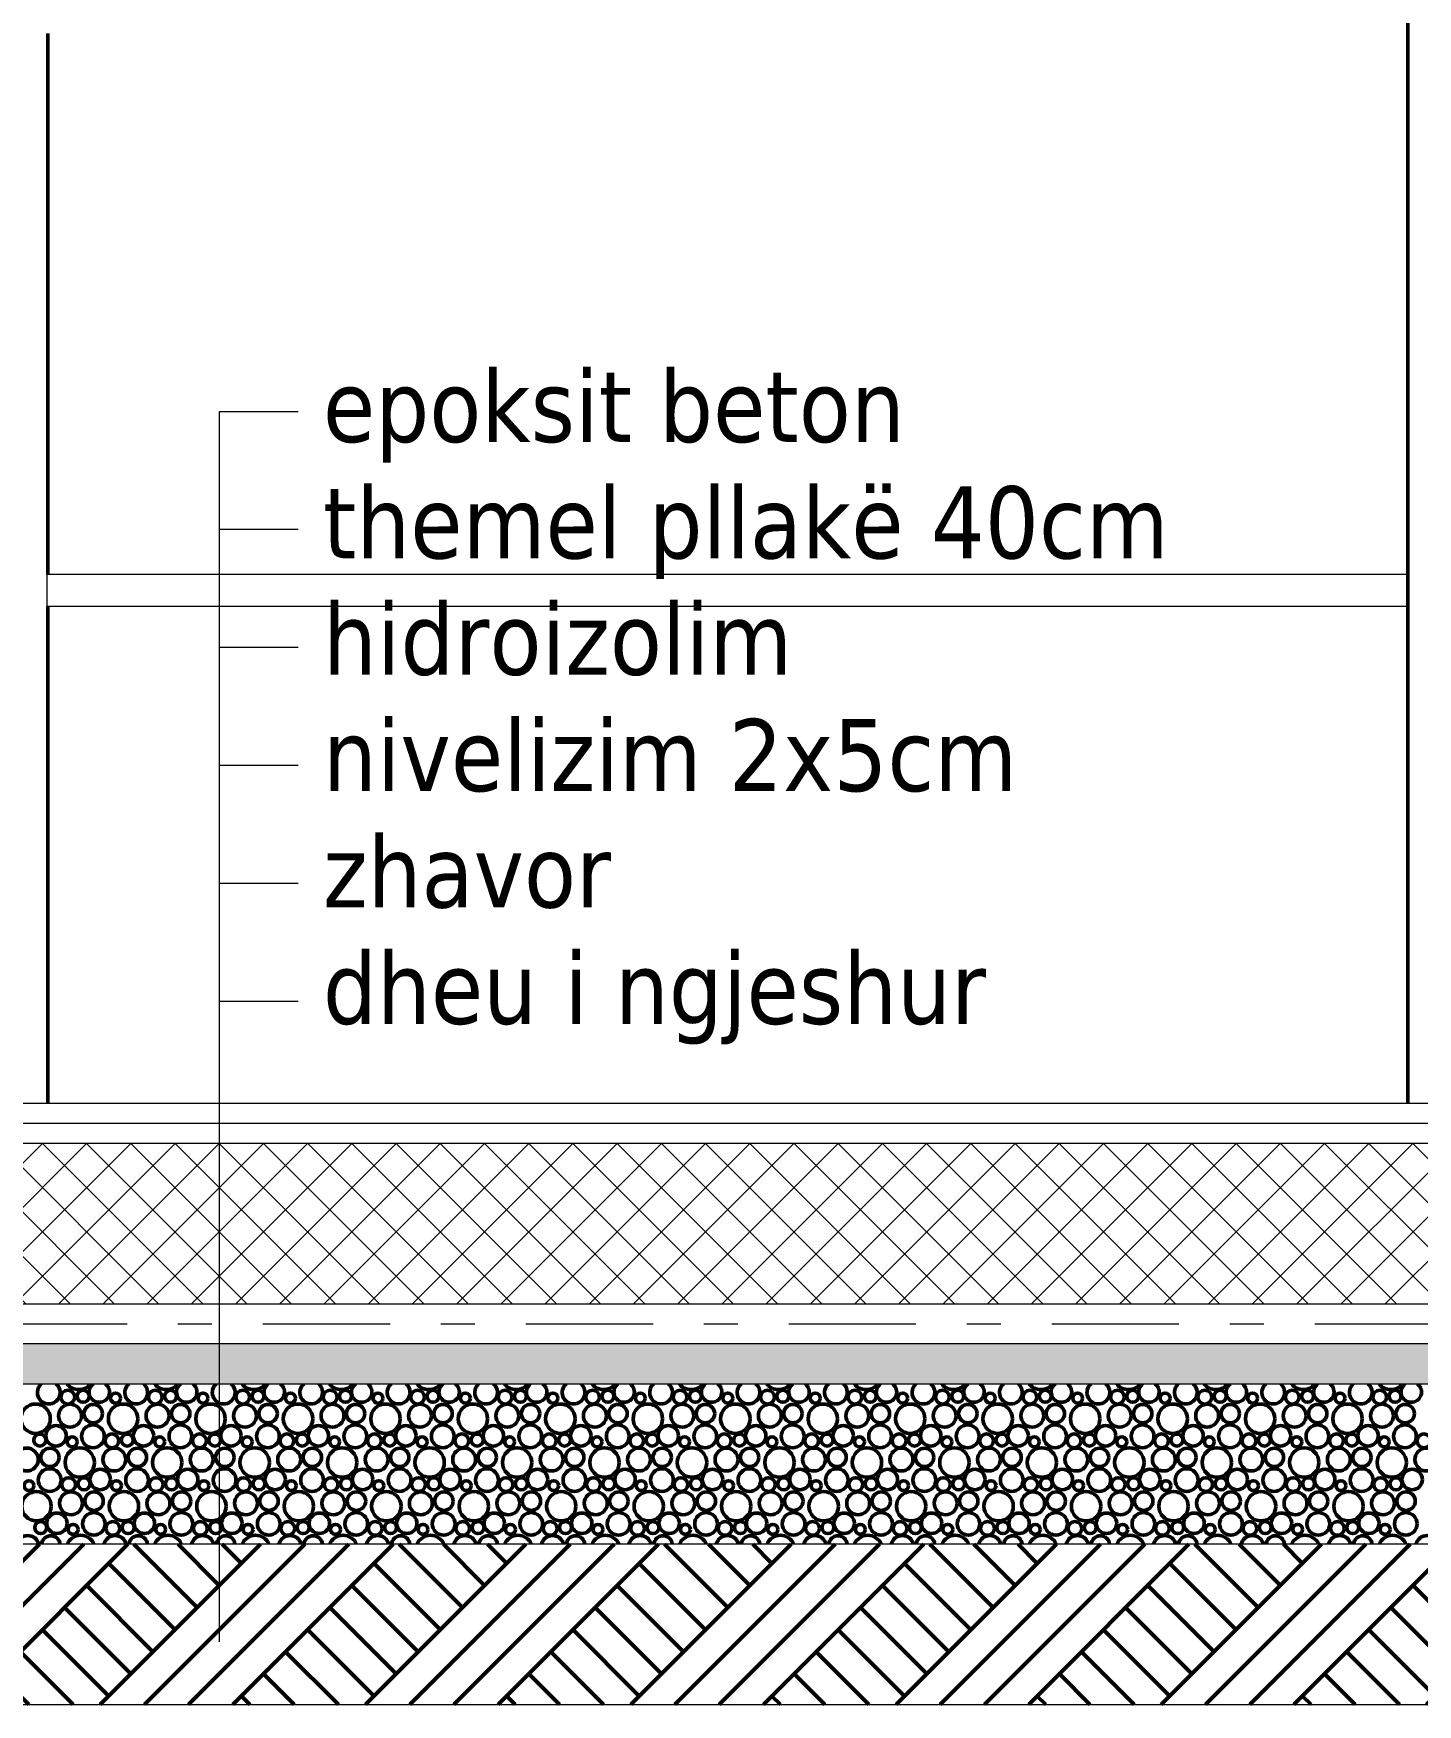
# Model space of a CAD drawing. Header units: millimetres. Extents: x 82061 to 107261, y -5216 to 12604.
# Drawn here: x 90762 to 94215, y -1400 to 2770 of the extents above; entities that cross this region are included whole.
import ezdxf

# ---------------------------------------------------------------- set-up
doc = ezdxf.new("R2010")
doc.units = ezdxf.units.MM
doc.header["$MEASUREMENT"] = 0
doc.linetypes.add('Double Dashed', pattern=[656.166644, 317.49999, -126.999993, 84.666667, -126.999993])
doc.linetypes.add('Wipeout_Contour', pattern=[1000, 0, -1000])
doc.layers.add('A - Prerjet', color=7, linetype='Continuous')
for name, color, linetype, lineweight in [('A - Prerjet_Pen_No__1', 7, 'Continuous', 5), ('A - Prerjet_Pen_No__101', 252, 'Continuous', 5), ('A - Prerjet_Pen_No__6', 5, 'Continuous', 5), ('A - Prerjet_Pen_No__7', 7, 'Continuous', 5)]:
    doc.layers.add(name, color=color, linetype=linetype, lineweight=lineweight)
for name, color, linetype, lineweight, true_color in [('A - Prerjet_Pen_No__102', 7, 'Continuous', 50, 0xcccccc), ('A - Prerjet_Pen_No__62', 7, 'Continuous', 5, 0xaaaaaa), ('A - Prerjet_Pen_No__82', 7, 'Continuous', 5, 0xaaaaaa)]:
    doc.layers.add(name, color=color, linetype=linetype, lineweight=lineweight, true_color=true_color)
doc.styles.add('GENERATED_STYLE_4', font='tahoma.ttf')

# ---------------------------------------------------------------- blocks, each defined once
blk = doc.blocks.new('*X2')
at = {"layer": 'A - Prerjet_Pen_No__102', "color": 254, "linetype": 'Continuous', "lineweight": 50, "true_color": 0xcccccc}
for centre, radius in [((90847.4, -632.8), 17.2), ((90885.7, -630.7), 15), ((90966.5, -635.3), 12.4), ((91065.6, -632.8), 17.2), ((91103.9, -630.7), 15), ((91184.8, -635.3), 12.4), ((91283.9, -632.8), 17.2), ((91322.1, -630.7), 15), ((91403, -635.3), 12.4), ((91502.1, -632.8), 17.2), ((91540.4, -630.7), 15), ((91621.2, -635.3), 12.4), ((91720.3, -632.8), 17.2), ((91758.6, -630.7), 15), ((91839.4, -635.3), 12.4), ((91938.5, -632.8), 17.2), ((91976.8, -630.7), 15), ((92057.7, -635.3), 12.4), ((92156.8, -632.8), 17.2), ((92195, -630.7), 15), ((92275.9, -635.3), 12.4), ((92375, -632.8), 17.2), ((92413.3, -630.7), 15), ((92494.1, -635.3), 12.4), ((92593.2, -632.8), 17.2), ((92631.5, -630.7), 15), ((92712.3, -635.3), 12.4), ((92811.4, -632.8), 17.2), ((92849.7, -630.7), 15), ((92930.6, -635.3), 12.4), ((93029.6, -632.8), 17.2), ((93067.9, -630.7), 15), ((93148.8, -635.3), 12.4), ((93247.9, -632.8), 17.2), ((93286.2, -630.7), 15), ((93367, -635.3), 12.4), ((93466.1, -632.8), 17.2), ((93504.4, -630.7), 15), ((93585.2, -635.3), 12.4), ((93684.3, -632.8), 17.2), ((93722.6, -630.7), 15), ((93803.5, -635.3), 12.4), ((93902.5, -632.8), 17.2), ((93940.8, -630.7), 15), ((94021.7, -635.3), 12.4), ((94120.8, -632.8), 17.2), ((94159.1, -630.7), 15), ((90767.1, -686.7), 36.7), ((90853.2, -679.3), 28.6), ((90910.8, -674), 23), ((90985.3, -686.7), 36.7), ((91071.4, -679.3), 28.6), ((91129, -674), 23), ((91203.5, -686.7), 36.7), ((91289.6, -679.3), 28.6), ((91347.3, -674), 23), ((91421.7, -686.7), 36.7), ((91507.9, -679.3), 28.6), ((91565.5, -674), 23), ((91640, -686.7), 36.7), ((91726.1, -679.3), 28.6), ((91783.7, -674), 23), ((91858.2, -686.7), 36.7), ((91944.3, -679.3), 28.6), ((92001.9, -674), 23), ((92076.4, -686.7), 36.7), ((92162.5, -679.3), 28.6), ((92220.2, -674), 23), ((92294.6, -686.7), 36.7), ((92380.8, -679.3), 28.6), ((92438.4, -674), 23), ((92512.9, -686.7), 36.7), ((92599, -679.3), 28.6), ((92656.6, -674), 23), ((92731.1, -686.7), 36.7), ((92817.2, -679.3), 28.6), ((92874.8, -674), 23), ((92949.3, -686.7), 36.7), ((93035.4, -679.3), 28.6), ((93093.1, -674), 23), ((93167.5, -686.7), 36.7), ((93253.7, -679.3), 28.6), ((93311.3, -674), 23), ((93385.8, -686.7), 36.7), ((93471.9, -679.3), 28.6), ((93529.5, -674), 23), ((93604, -686.7), 36.7), ((93690.1, -679.3), 28.6), ((93747.7, -674), 23), ((93822.2, -686.7), 36.7), ((93908.3, -679.3), 28.6), ((93966, -674), 23), ((94040.4, -686.7), 36.7), ((94126.6, -679.3), 28.6), ((94184.2, -674), 23), ((90818.1, -729.3), 25.5), ((90910.2, -730.6), 28.4), ((91036.3, -729.3), 25.5), ((91128.4, -730.6), 28.4), ((91254.6, -729.3), 25.5), ((91346.7, -730.6), 28.4), ((91472.8, -729.3), 25.5), ((91564.9, -730.6), 28.4), ((91691, -729.3), 25.5), ((91783.1, -730.6), 28.4), ((91909.2, -729.3), 25.5), ((92001.3, -730.6), 28.4), ((92127.5, -729.3), 25.5), ((92219.6, -730.6), 28.4), ((92345.7, -729.3), 25.5), ((92437.8, -730.6), 28.4), ((92563.9, -729.3), 25.5), ((92656, -730.6), 28.4), ((92782.1, -729.3), 25.5), ((92874.2, -730.6), 28.4), ((93000.4, -729.3), 25.5), ((93092.5, -730.6), 28.4), ((93218.6, -729.3), 25.5), ((93310.7, -730.6), 28.4), ((93436.8, -729.3), 25.5), ((93528.9, -730.6), 28.4), ((93655, -729.3), 25.5), ((93747.1, -730.6), 28.4), ((93873.3, -729.3), 25.5), ((93965.4, -730.6), 28.4), ((94091.5, -729.3), 25.5), ((94183.6, -730.6), 28.4), ((90777.7, -739.9), 15), ((90858.5, -744.5), 12.4), ((90957.6, -742), 17.2), ((90995.9, -739.9), 15), ((91076.8, -744.5), 12.4), ((91175.9, -742), 17.2), ((91214.1, -739.9), 15), ((91295, -744.5), 12.4), ((91394.1, -742), 17.2), ((91432.4, -739.9), 15), ((91513.2, -744.5), 12.4), ((91612.3, -742), 17.2), ((91650.6, -739.9), 15), ((91731.4, -744.5), 12.4), ((91830.5, -742), 17.2), ((91868.8, -739.9), 15), ((91949.7, -744.5), 12.4), ((92048.8, -742), 17.2), ((92087, -739.9), 15), ((92167.9, -744.5), 12.4), ((92267, -742), 17.2), ((92305.3, -739.9), 15), ((92386.1, -744.5), 12.4), ((92485.2, -742), 17.2), ((92523.5, -739.9), 15), ((92604.3, -744.5), 12.4), ((92703.4, -742), 17.2), ((92741.7, -739.9), 15), ((92822.6, -744.5), 12.4), ((92921.6, -742), 17.2), ((92959.9, -739.9), 15), ((93040.8, -744.5), 12.4), ((93139.9, -742), 17.2), ((93178.2, -739.9), 15), ((93259, -744.5), 12.4), ((93358.1, -742), 17.2), ((93396.4, -739.9), 15), ((93477.2, -744.5), 12.4), ((93576.3, -742), 17.2), ((93614.6, -739.9), 15), ((93695.5, -744.5), 12.4), ((93794.5, -742), 17.2), ((93832.8, -739.9), 15), ((93913.7, -744.5), 12.4), ((94012.8, -742), 17.2), ((94051.1, -739.9), 15), ((94131.9, -744.5), 12.4), ((94231, -742), 17.2), ((90745.2, -788.5), 28.6), ((90802.8, -783.2), 23), ((90877.3, -795.9), 36.7), ((90963.4, -788.5), 28.6), ((91021, -783.2), 23), ((91095.5, -795.9), 36.7), ((91181.6, -788.5), 28.6), ((91239.3, -783.2), 23), ((91313.7, -795.9), 36.7), ((91399.9, -788.5), 28.6), ((91457.5, -783.2), 23), ((91532, -795.9), 36.7), ((91618.1, -788.5), 28.6), ((91675.7, -783.2), 23), ((91750.2, -795.9), 36.7), ((91836.3, -788.5), 28.6), ((91893.9, -783.2), 23), ((91968.4, -795.9), 36.7), ((92054.5, -788.5), 28.6), ((92112.2, -783.2), 23), ((92186.6, -795.9), 36.7), ((92272.8, -788.5), 28.6), ((92330.4, -783.2), 23), ((92404.9, -795.9), 36.7), ((92491, -788.5), 28.6), ((92548.6, -783.2), 23), ((92623.1, -795.9), 36.7), ((92709.2, -788.5), 28.6), ((92766.8, -783.2), 23), ((92841.3, -795.9), 36.7), ((92927.4, -788.5), 28.6), ((92985.1, -783.2), 23), ((93059.5, -795.9), 36.7), ((93145.7, -788.5), 28.6), ((93203.3, -783.2), 23), ((93277.8, -795.9), 36.7), ((93363.9, -788.5), 28.6), ((93421.5, -783.2), 23), ((93496, -795.9), 36.7), ((93582.1, -788.5), 28.6), ((93639.7, -783.2), 23), ((93714.2, -795.9), 36.7), ((93800.3, -788.5), 28.6), ((93858, -783.2), 23), ((93932.4, -795.9), 36.7), ((94018.6, -788.5), 28.6), ((94076.2, -783.2), 23), ((94150.7, -795.9), 36.7), ((94236.8, -788.5), 28.6), ((90802.2, -839.8), 28.4), ((90928.3, -838.5), 25.5), ((91020.4, -839.8), 28.4), ((91146.6, -838.5), 25.5), ((91238.7, -839.8), 28.4), ((91364.8, -838.5), 25.5), ((91456.9, -839.8), 28.4), ((91583, -838.5), 25.5), ((91675.1, -839.8), 28.4), ((91801.2, -838.5), 25.5), ((91893.3, -839.8), 28.4), ((92019.5, -838.5), 25.5), ((92111.6, -839.8), 28.4), ((92237.7, -838.5), 25.5), ((92329.8, -839.8), 28.4), ((92455.9, -838.5), 25.5), ((92548, -839.8), 28.4), ((92674.1, -838.5), 25.5), ((92766.2, -839.8), 28.4), ((92892.4, -838.5), 25.5), ((92984.5, -839.8), 28.4), ((93110.6, -838.5), 25.5), ((93202.7, -839.8), 28.4), ((93328.8, -838.5), 25.5), ((93420.9, -839.8), 28.4), ((93547, -838.5), 25.5), ((93639.1, -839.8), 28.4), ((93765.3, -838.5), 25.5), ((93857.4, -839.8), 28.4), ((93983.5, -838.5), 25.5), ((94075.6, -839.8), 28.4), ((94201.7, -838.5), 25.5), ((90769.3, -905.1), 36.7), ((90750.5, -853.7), 12.4), ((90855.4, -897.6), 28.6), ((90849.6, -851.2), 17.2), ((90887.9, -849.1), 15), ((90913, -892.4), 23), ((90987.5, -905.1), 36.7), ((90968.8, -853.7), 12.4), ((91073.6, -897.6), 28.6), ((91067.9, -851.2), 17.2), ((91106.1, -849.1), 15), ((91131.3, -892.4), 23), ((91205.7, -905.1), 36.7), ((91187, -853.7), 12.4), ((91291.9, -897.6), 28.6), ((91286.1, -851.2), 17.2), ((91324.4, -849.1), 15), ((91349.5, -892.4), 23), ((91424, -905.1), 36.7), ((91405.2, -853.7), 12.4), ((91510.1, -897.6), 28.6), ((91504.3, -851.2), 17.2), ((91542.6, -849.1), 15), ((91567.7, -892.4), 23), ((91642.2, -905.1), 36.7), ((91623.4, -853.7), 12.4), ((91728.3, -897.6), 28.6), ((91722.5, -851.2), 17.2), ((91760.8, -849.1), 15), ((91785.9, -892.4), 23), ((91860.4, -905.1), 36.7), ((91841.7, -853.7), 12.4), ((91946.5, -897.6), 28.6), ((91940.8, -851.2), 17.2), ((91979, -849.1), 15), ((92004.2, -892.4), 23), ((92078.6, -905.1), 36.7), ((92059.9, -853.7), 12.4), ((92164.8, -897.6), 28.6), ((92159, -851.2), 17.2), ((92197.3, -849.1), 15), ((92222.4, -892.4), 23), ((92296.9, -905.1), 36.7), ((92278.1, -853.7), 12.4), ((92383, -897.6), 28.6), ((92377.2, -851.2), 17.2), ((92415.5, -849.1), 15), ((92440.6, -892.4), 23), ((92515.1, -905.1), 36.7), ((92496.3, -853.7), 12.4), ((92601.2, -897.6), 28.6), ((92595.4, -851.2), 17.2), ((92633.7, -849.1), 15), ((92658.8, -892.4), 23), ((92733.3, -905.1), 36.7), ((92714.6, -853.7), 12.4), ((92819.4, -897.6), 28.6), ((92813.6, -851.2), 17.2), ((92851.9, -849.1), 15), ((92877.1, -892.4), 23), ((92951.5, -905.1), 36.7), ((92932.8, -853.7), 12.4), ((93037.7, -897.6), 28.6), ((93031.9, -851.2), 17.2), ((93070.2, -849.1), 15), ((93095.3, -892.4), 23), ((93169.8, -905.1), 36.7), ((93151, -853.7), 12.4), ((93255.9, -897.6), 28.6), ((93250.1, -851.2), 17.2), ((93288.4, -849.1), 15), ((93313.5, -892.4), 23), ((93388, -905.1), 36.7), ((93369.2, -853.7), 12.4), ((93474.1, -897.6), 28.6), ((93468.3, -851.2), 17.2), ((93506.6, -849.1), 15), ((93531.7, -892.4), 23), ((93606.2, -905.1), 36.7), ((93587.5, -853.7), 12.4), ((93692.3, -897.6), 28.6), ((93686.5, -851.2), 17.2), ((93724.8, -849.1), 15), ((93750, -892.4), 23), ((93824.4, -905.1), 36.7), ((93805.7, -853.7), 12.4), ((93910.6, -897.6), 28.6), ((93904.8, -851.2), 17.2), ((93943.1, -849.1), 15), ((93968.2, -892.4), 23), ((94042.7, -905.1), 36.7), ((94023.9, -853.7), 12.4), ((94128.8, -897.6), 28.6), ((94123, -851.2), 17.2), ((94161.3, -849.1), 15), ((94186.4, -892.4), 23), ((90779.9, -958.3), 15), ((90820.3, -947.7), 25.5), ((90860.8, -962.9), 12.4), ((90912.4, -949), 28.4), ((90959.9, -960.4), 17.2), ((90998.1, -958.3), 15), ((91038.6, -947.7), 25.5), ((91079, -962.9), 12.4), ((91130.7, -949), 28.4), ((91178.1, -960.4), 17.2), ((91216.4, -958.3), 15), ((91256.8, -947.7), 25.5), ((91297.2, -962.9), 12.4), ((91348.9, -949), 28.4), ((91396.3, -960.4), 17.2), ((91434.6, -958.3), 15), ((91475, -947.7), 25.5), ((91515.4, -962.9), 12.4), ((91567.1, -949), 28.4), ((91614.5, -960.4), 17.2), ((91652.8, -958.3), 15), ((91693.2, -947.7), 25.5), ((91733.7, -962.9), 12.4), ((91785.3, -949), 28.4), ((91832.8, -960.4), 17.2), ((91871, -958.3), 15), ((91911.5, -947.7), 25.5), ((91951.9, -962.9), 12.4), ((92003.6, -949), 28.4), ((92051, -960.4), 17.2), ((92089.3, -958.3), 15), ((92129.7, -947.7), 25.5), ((92170.1, -962.9), 12.4), ((92221.8, -949), 28.4), ((92269.2, -960.4), 17.2), ((92307.5, -958.3), 15), ((92347.9, -947.7), 25.5), ((92388.3, -962.9), 12.4), ((92440, -949), 28.4), ((92487.4, -960.4), 17.2), ((92525.7, -958.3), 15), ((92566.1, -947.7), 25.5), ((92606.6, -962.9), 12.4), ((92658.2, -949), 28.4), ((92705.6, -960.4), 17.2), ((92743.9, -958.3), 15), ((92784.4, -947.7), 25.5), ((92824.8, -962.9), 12.4), ((92876.5, -949), 28.4), ((92923.9, -960.4), 17.2), ((92962.2, -958.3), 15), ((93002.6, -947.7), 25.5), ((93043, -962.9), 12.4), ((93094.7, -949), 28.4), ((93142.1, -960.4), 17.2), ((93180.4, -958.3), 15), ((93220.8, -947.7), 25.5), ((93261.2, -962.9), 12.4), ((93312.9, -949), 28.4), ((93360.3, -960.4), 17.2), ((93398.6, -958.3), 15), ((93439, -947.7), 25.5), ((93479.5, -962.9), 12.4), ((93531.1, -949), 28.4), ((93578.5, -960.4), 17.2), ((93616.8, -958.3), 15), ((93657.3, -947.7), 25.5), ((93697.7, -962.9), 12.4), ((93749.4, -949), 28.4), ((93796.8, -960.4), 17.2), ((93835.1, -958.3), 15), ((93875.5, -947.7), 25.5), ((93915.9, -962.9), 12.4), ((93967.6, -949), 28.4), ((94015, -960.4), 17.2), ((94053.3, -958.3), 15), ((94093.7, -947.7), 25.5), ((94134.1, -962.9), 12.4), ((94185.8, -949), 28.4)]:
    blk.add_circle(centre, radius, dxfattribs=at)
for centre, radius, start, end in [((90800, -621.4), 28.4, 131.1245, 48.8755), ((90875.1, -577.5), 36.7, 217.7196, 322.2804), ((90926.1, -620.1), 25.5, 128.1348, 51.8652), ((91018.2, -621.4), 28.4, 131.1245, 48.8755), ((91093.3, -577.5), 36.7, 217.7196, 322.2804), ((91144.3, -620.1), 25.5, 128.1348, 51.8652), ((91236.4, -621.4), 28.4, 131.1245, 48.8755), ((91311.5, -577.5), 36.7, 217.7196, 322.2804), ((91362.6, -620.1), 25.5, 128.1348, 51.8652), ((91454.7, -621.4), 28.4, 131.1245, 48.8755), ((91529.7, -577.5), 36.7, 217.7196, 322.2804), ((91580.8, -620.1), 25.5, 128.1348, 51.8652), ((91672.9, -621.4), 28.4, 131.1245, 48.8755), ((91748, -577.5), 36.7, 217.7196, 322.2804), ((91799, -620.1), 25.5, 128.1348, 51.8652), ((91891.1, -621.4), 28.4, 131.1245, 48.8755), ((91966.2, -577.5), 36.7, 217.7196, 322.2804), ((92017.2, -620.1), 25.5, 128.1348, 51.8652), ((92109.3, -621.4), 28.4, 131.1245, 48.8755), ((92184.4, -577.5), 36.7, 217.7196, 322.2804), ((92235.5, -620.1), 25.5, 128.1348, 51.8652), ((92327.6, -621.4), 28.4, 131.1245, 48.8755), ((92402.6, -577.5), 36.7, 217.7196, 322.2804), ((92453.7, -620.1), 25.5, 128.1348, 51.8652), ((92545.8, -621.4), 28.4, 131.1245, 48.8755), ((92620.9, -577.5), 36.7, 217.7196, 322.2804), ((92671.9, -620.1), 25.5, 128.1348, 51.8652), ((92764, -621.4), 28.4, 131.1245, 48.8755), ((92839.1, -577.5), 36.7, 217.7196, 322.2804), ((92890.1, -620.1), 25.5, 128.1348, 51.8652), ((92982.2, -621.4), 28.4, 131.1245, 48.8755), ((93057.3, -577.5), 36.7, 217.7196, 322.2804), ((93108.4, -620.1), 25.5, 128.1348, 51.8652), ((93200.5, -621.4), 28.4, 131.1245, 48.8755), ((93275.5, -577.5), 36.7, 217.7196, 322.2804), ((93326.6, -620.1), 25.5, 128.1348, 51.8652), ((93418.7, -621.4), 28.4, 131.1245, 48.8755), ((93493.8, -577.5), 36.7, 217.7196, 322.2804), ((93544.8, -620.1), 25.5, 128.1348, 51.8652), ((93636.9, -621.4), 28.4, 131.1245, 48.8755), ((93712, -577.5), 36.7, 217.7196, 322.2804), ((93763, -620.1), 25.5, 128.1348, 51.8652), ((93855.1, -621.4), 28.4, 131.1245, 48.8755), ((93930.2, -577.5), 36.7, 217.7196, 322.2804), ((93981.3, -620.1), 25.5, 128.1348, 51.8652), ((94073.4, -621.4), 28.4, 131.1245, 48.8755), ((94148.4, -577.5), 36.7, 217.7196, 322.2804), ((94199.5, -620.1), 25.5, 128.1348, 51.8652), ((90747.4, -1006.8), 28.6, 13.8386, 166.1614), ((90805, -1001.6), 23, 3.8755, 176.1245), ((90879.5, -1014.3), 36.7, 22.9496, 157.0504), ((90965.6, -1006.8), 28.6, 13.8386, 166.1614), ((91023.3, -1001.6), 23, 3.8755, 176.1245), ((91097.7, -1014.3), 36.7, 22.9496, 157.0504), ((91183.9, -1006.8), 28.6, 13.8386, 166.1614), ((91241.5, -1001.6), 23, 3.8755, 176.1245), ((91316, -1014.3), 36.7, 22.9496, 157.0504), ((91402.1, -1006.8), 28.6, 13.8386, 166.1614), ((91459.7, -1001.6), 23, 3.8755, 176.1245), ((91534.2, -1014.3), 36.7, 22.9496, 157.0504), ((91620.3, -1006.8), 28.6, 13.8386, 166.1614), ((91677.9, -1001.6), 23, 3.8755, 176.1245), ((91752.4, -1014.3), 36.7, 22.9496, 157.0504), ((91838.5, -1006.8), 28.6, 13.8386, 166.1614), ((91896.2, -1001.6), 23, 3.8755, 176.1245), ((91970.6, -1014.3), 36.7, 22.9496, 157.0504), ((92056.8, -1006.8), 28.6, 13.8386, 166.1614), ((92114.4, -1001.6), 23, 3.8755, 176.1245), ((92188.9, -1014.3), 36.7, 22.9496, 157.0504), ((92275, -1006.8), 28.6, 13.8386, 166.1614), ((92332.6, -1001.6), 23, 3.8755, 176.1245), ((92407.1, -1014.3), 36.7, 22.9496, 157.0504), ((92493.2, -1006.8), 28.6, 13.8386, 166.1614), ((92550.8, -1001.6), 23, 3.8755, 176.1245), ((92625.3, -1014.3), 36.7, 22.9496, 157.0504), ((92711.4, -1006.8), 28.6, 13.8386, 166.1614), ((92769.1, -1001.6), 23, 3.8755, 176.1245), ((92843.5, -1014.3), 36.7, 22.9496, 157.0504), ((92929.7, -1006.8), 28.6, 13.8386, 166.1614), ((92987.3, -1001.6), 23, 3.8755, 176.1245), ((93061.8, -1014.3), 36.7, 22.9496, 157.0504), ((93147.9, -1006.8), 28.6, 13.8386, 166.1614), ((93205.5, -1001.6), 23, 3.8755, 176.1245), ((93280, -1014.3), 36.7, 22.9496, 157.0504), ((93366.1, -1006.8), 28.6, 13.8386, 166.1614), ((93423.7, -1001.6), 23, 3.8755, 176.1245), ((93498.2, -1014.3), 36.7, 22.9496, 157.0504), ((93584.3, -1006.8), 28.6, 13.8386, 166.1614), ((93642, -1001.6), 23, 3.8755, 176.1245), ((93716.4, -1014.3), 36.7, 22.9496, 157.0504), ((93802.6, -1006.8), 28.6, 13.8386, 166.1614), ((93860.2, -1001.6), 23, 3.8755, 176.1245), ((93934.7, -1014.3), 36.7, 22.9496, 157.0504), ((94020.8, -1006.8), 28.6, 13.8386, 166.1614), ((94078.4, -1001.6), 23, 3.8755, 176.1245), ((94152.9, -1014.3), 36.7, 22.9496, 157.0504), ((94239, -1006.8), 28.6, 13.8386, 166.1614)]:
    blk.add_arc(centre, radius, start, end, dxfattribs=at)
blk = doc.blocks.new('Fill_1', base_point=(0, 0))
at = {"layer": 'A - Prerjet_Pen_No__82', "color": 253, "linetype": 'Continuous', "lineweight": 5, "true_color": 0xaaaaaa, "flags": 128}
blk.add_lwpolyline([(100926.2, -600), (84772.2, -600), (84772.2, -400), (83961.4, -400), (84161.4, -1000), (100926.2, -1000)], close=True, dxfattribs=at)
at = {"layer": 'A - Prerjet_Pen_No__102', "color": 254, "linetype": 'Continuous', "lineweight": 50, "true_color": 0xcccccc}
blk.add_blockref('*X2', (0, 0), dxfattribs=at)

msp = doc.modelspace()

# ---------------------------------------------------------------- linework, layer by layer
at = {"layer": 'A - Prerjet_Pen_No__1', "color": 7, "linetype": 'Continuous', "lineweight": 5}
msp.add_lwpolyline([(100326.2, 0), (100276.2, 0), (85372.2, 0)], dxfattribs=at)
at = {"layer": 'A - Prerjet_Pen_No__7', "color": 7, "linetype": 'Continuous', "lineweight": 5}
msp.add_line((100276.2, 50), (85422.2, 50), dxfattribs=at)

# ---------------------------------------------------------------- block references
at = {"layer": 'A - Prerjet_Pen_No__102', "color": 254, "linetype": 'Continuous', "lineweight": 50, "true_color": 0xcccccc}
msp.add_blockref('Fill_1', (0, 0), dxfattribs=at)

# ---------------------------------------------------------------- wipeouts: each hides what was drawn before it
at = {"color": 254, "linetype": 'Wipeout_Contour', "lineweight": 0, "ltscale": 928825.549498}
msp.add_wipeout([(90865.9, 2820), (90865.9, 1420), (94191.1, 1420), (94191.1, 1340), (90865.9, 1340), (90865.9, 100), (94191.1, 100), (94191.1, 2900), (94191.1, 2900), (94191.1, 2820)], dxfattribs=at).dxf.layer = 'A - Prerjet'

# ---------------------------------------------------------------- next in the draw order: linework, layer by layer
at = {"layer": 'A - Prerjet_Pen_No__62', "color": 253, "linetype": 'Continuous', "lineweight": 5, "true_color": 0xaaaaaa}
for points in [[(91422.5, 1531.9), (91226.3, 1531.9)], [(91422.5, 1237.6), (91226.3, 1237.6)], [(91422.5, 943.3), (91226.3, 943.3)], [(91422.5, 649), (91226.3, 649)], [(91422.5, 354.7), (91226.3, 354.7)]]:
    msp.add_lwpolyline(points, dxfattribs=at)

# ---------------------------------------------------------------- next in the draw order: wipeouts: each hides what was drawn before it
at = {"color": 254, "linetype": 'Wipeout_Contour', "lineweight": 0, "ltscale": 377056.08726}
msp.add_wipeout([(94191.1, 100), (94241.1, 100), (94241.1, 4250), (94191.1, 4250)], dxfattribs=at).dxf.layer = 'A - Prerjet'
at = {"color": 254, "linetype": 'Wipeout_Contour', "lineweight": 0, "ltscale": 363436.597934}
msp.add_wipeout([(90865.9, 2820), (90797.6, 2820), (90797.6, 1420), (90865.9, 1420)], dxfattribs=at).dxf.layer = 'A - Prerjet'
at = {"color": 254, "linetype": 'Wipeout_Contour', "lineweight": 0, "ltscale": 363346.747938}
msp.add_wipeout([(90865.9, 1340), (90797.6, 1340), (90797.6, 100), (90865.9, 100)], dxfattribs=at).dxf.layer = 'A - Prerjet'
at = {"color": 254, "linetype": 'Wipeout_Contour', "lineweight": 0, "ltscale": 537532.952173}
msp.add_wipeout([(100926.2, -1000), (84161.4, -1000), (83961.4, -400), (83761.4, -400), (83761.4, -1400), (100926.2, -1400)], dxfattribs=at).dxf.layer = 'A - Prerjet'

# ---------------------------------------------------------------- next in the draw order: hatches: boundary and pattern name
at = {"layer": 'A - Prerjet_Pen_No__1', "linetype": 'Continuous', "lineweight": 5}
h = msp.add_hatch(dxfattribs=at)
h.set_pattern_fill('Concrete_Block', style=0, pattern_type=2)
h.set_pattern_definition([(45, (0, 0), (-55.154327, 55.154327), []), (135, (0, 0), (55.154327, 55.154327), [])])
h.paths.add_polyline_path([(100326.2, 0), (84772.2, 0), (84772.2, -400), (100326.2, -400), (100926.2, -400), (100926.2, 0), (100526.2, 0)])
at = {"layer": 'A - Prerjet_Pen_No__102', "linetype": 'Continuous', "lineweight": 50, "true_color": 0xcccccc}
h = msp.add_hatch(dxfattribs=at)
h.set_pattern_fill('Earth', color=254, style=0, pattern_type=2)
h.set_pattern_definition([(45, (0, 0), (-165.463, 165.463), []), (45, (-55.15, 55.15), (-330.926, 330.926), []), (45, (-110.3, 110.3), (-330.926, 330.926), []), (135, (-165.46, 165.46), (55.154327, 55.154327), [234, -234])])
h.paths.add_polyline_path([(100926.2, -1000), (84161.4, -1000), (83961.4, -400), (83761.4, -400), (83761.4, -1400), (100926.2, -1400)])

# ---------------------------------------------------------------- next in the draw order: linework, layer by layer
at = {"layer": 'A - Prerjet_Pen_No__1', "color": 7, "linetype": 'Continuous', "lineweight": 5}
msp.add_lwpolyline([(85172.2, 0), (84772.2, 0), (84772.2, -400), (100326.2, -400), (100926.2, -400), (100926.2, 0), (100526.2, 0)], dxfattribs=at)
at = {"layer": 'A - Prerjet_Pen_No__6', "color": 5, "linetype": 'Double Dashed', "lineweight": 5, "flags": 128}
msp.add_lwpolyline([(84772.2, -450), (100926.2, -450)], dxfattribs=at)
at = {"layer": 'A - Prerjet_Pen_No__82', "color": 253, "linetype": 'Continuous', "lineweight": 5, "true_color": 0xaaaaaa, "flags": 128}
msp.add_lwpolyline([(100926.2, -1000), (84161.4, -1000), (83961.4, -400), (83761.4, -400), (83761.4, -1400), (100926.2, -1400)], close=True, dxfattribs=at)

# ---------------------------------------------------------------- next in the draw order: wipeouts: each hides what was drawn before it
at = {"color": 254, "linetype": 'Wipeout_Contour', "lineweight": 0, "ltscale": 726401.515974}
msp.add_wipeout([(90797.6, 2770), (90747.6, 2770), (90747.6, 100), (90797.6, 100), (90797.6, 1340), (90795.7, 1340), (90795.7, 1420), (90797.6, 1420)], dxfattribs=at).dxf.layer = 'A - Prerjet'
at = {"color": 254, "linetype": 'Wipeout_Contour', "lineweight": 0, "ltscale": 376801.183357}
msp.add_wipeout([(94189.3, 1420), (94189.3, 1340), (94191.1, 1340), (94191.1, 1420)], dxfattribs=at).dxf.layer = 'A - Prerjet'

# ---------------------------------------------------------------- next in the draw order: linework, layer by layer
at = {"layer": 'A - Prerjet_Pen_No__7', "color": 7, "linetype": 'Continuous', "lineweight": 5}
msp.add_line((100276.2, 100), (85422.2, 100), dxfattribs=at)

# ---------------------------------------------------------------- next in the draw order: wipeouts: each hides what was drawn before it
at = {"color": 254, "linetype": 'Wipeout_Contour', "lineweight": 0, "ltscale": 370011.252361}
msp.add_wipeout([(90795.7, 1340), (94189.3, 1340), (94189.3, 1420), (90795.7, 1420)], dxfattribs=at).dxf.layer = 'A - Prerjet'
at = {"color": 254, "linetype": 'Wipeout_Contour', "lineweight": 0, "ltscale": 371403.30788}
msp.add_wipeout([(100926.2, -500), (84772.2, -500), (84772.2, -600), (100926.2, -600)], dxfattribs=at).dxf.layer = 'A - Prerjet'

# ---------------------------------------------------------------- next in the draw order: hatches: boundary and pattern name
at = {"layer": 'A - Prerjet_Pen_No__102', "linetype": 'Continuous', "lineweight": 50, "true_color": 0xcccccc}
h = msp.add_hatch(dxfattribs=at)
h.set_pattern_fill('Brass_Bronze', color=254, style=0, pattern_type=2)
h.set_pattern_definition([(45, (92299.17, -250), (-110.3087, 110.3087), []), (45, (92244.02, -194.85), (-110.3087, 110.3087), [117, -39])])
h.paths.add_polyline_path([(100926.2, -500), (84772.2, -500), (84772.2, -600), (100926.2, -600)])

# ---------------------------------------------------------------- next in the draw order: linework, layer by layer
at = {"layer": 'A - Prerjet_Pen_No__101', "color": 252, "linetype": 'Continuous', "lineweight": 5}
for p, q in [((94189.3, 1420), (90795.7, 1420)), ((90795.7, 1340), (90795.7, 1420)), ((94189.3, 1420), (94191.1, 1420)), ((94189.3, 1340), (94189.3, 1420)), ((94191.1, 1420), (94191.1, 1340)), ((94189.3, 1340), (90795.7, 1340)), ((94191.1, 1340), (94189.3, 1340))]:
    msp.add_line(p, q, dxfattribs=at)
at = {"layer": 'A - Prerjet_Pen_No__102', "color": 254, "linetype": 'Continuous', "lineweight": 50, "true_color": 0xcccccc}
for p, q in [((94191.1, 2970), (94191.1, 100)), ((90797.6, 1420), (90797.6, 2770)), ((90797.6, 100), (90797.6, 1340))]:
    msp.add_line(p, q, dxfattribs=at)
at = {"layer": 'A - Prerjet_Pen_No__62', "color": 253, "linetype": 'Continuous', "lineweight": 5, "true_color": 0xaaaaaa}
msp.add_lwpolyline([(91226.3, -1243.7), (91226.3, 1826.2), (91422.5, 1826.2)], dxfattribs=at)
at = {"layer": 'A - Prerjet_Pen_No__82', "color": 253, "linetype": 'Continuous', "lineweight": 5, "true_color": 0xaaaaaa, "flags": 128}
msp.add_lwpolyline([(100926.2, -500), (84772.2, -500), (84772.2, -600), (100926.2, -600)], close=True, dxfattribs=at)

# ---------------------------------------------------------------- next in the draw order: texts
at = {"layer": 'A - Prerjet_Pen_No__62', "color": 253, "linetype": 'Continuous', "lineweight": 5, "true_color": 0xaaaaaa, "insert": (91483.9, 1930.5), "char_height": 180, "attachment_point": 1, "line_spacing_factor": 0.967748, "style": 'GENERATED_STYLE_4'}
msp.add_mtext('\\A1;{\\pql;\\fTahoma|b0|i0|c0|p34;epoksit beton\\P\\pql;\\fTahoma|b0|i0|c0|p34;themel pllakë \\fTahoma|b0|i0|c0|p34;4\\fTahoma|b0|i0|c0|p34;0cm\\P\\pql;\\fTahoma|b0|i0|c0|p34;hidroizolim\\P\\pql;\\fTahoma|b0|i0|c0|p34;nivelizim 2x5cm\\P\\pql;\\fTahoma|b0|i0|c0|p34;zhavor\\P\\pql;\\fTahoma|b0|i0|c0|p34;dheu i ngjeshur}', dxfattribs=at)

doc.saveas('drawing.dxf')
